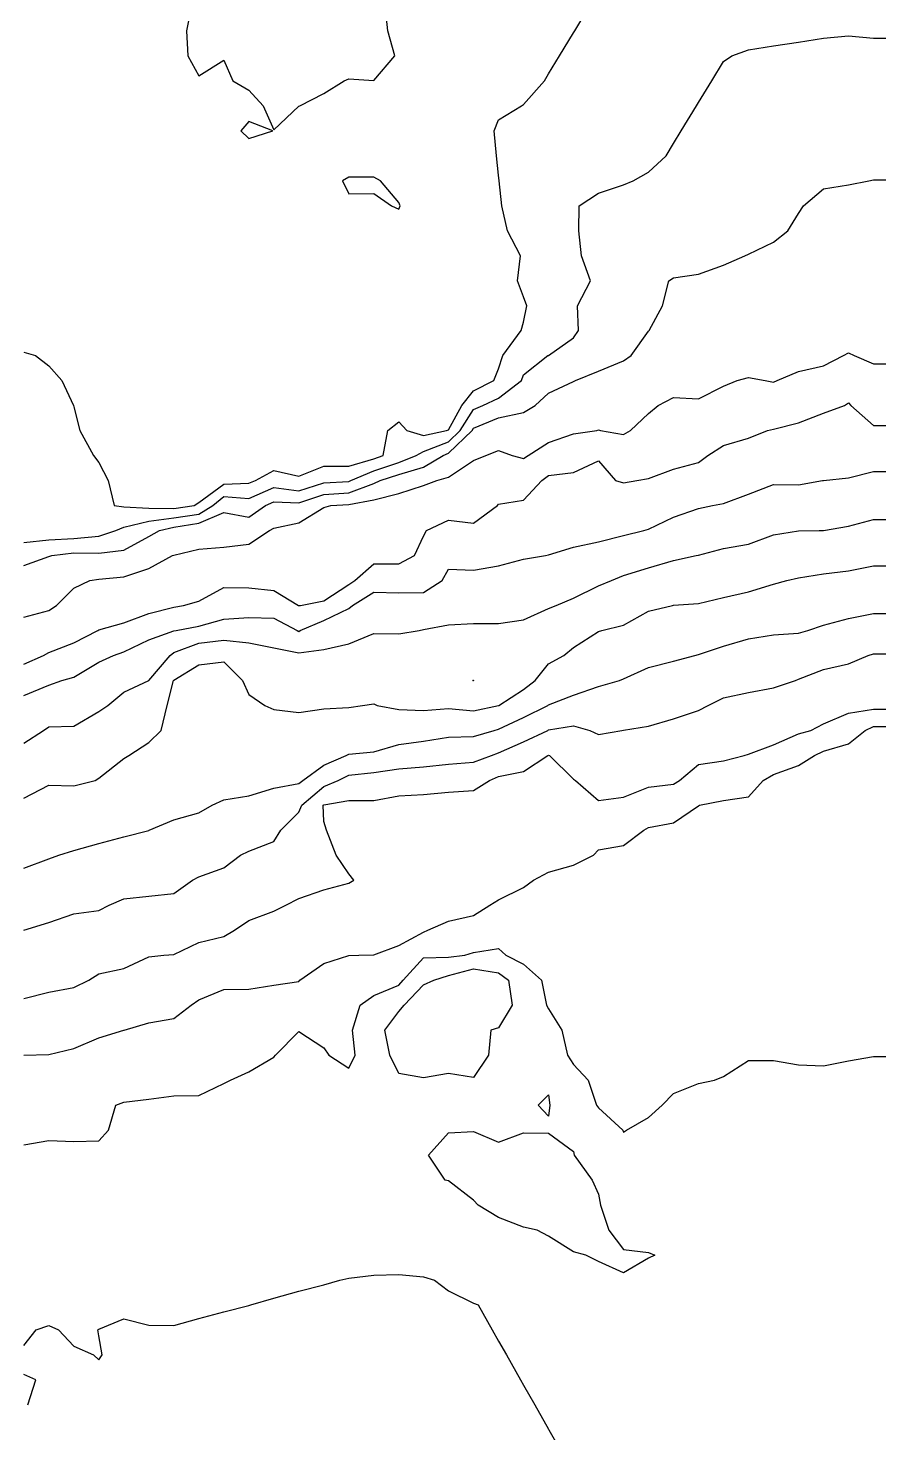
# Model space of a CAD drawing. Header units: metres. Extents: x 2681030 to 2681330, y 1246000 to 1246290.
# Drawn here: x 2681312.83 to 2681330, y 1246122.69 to 1246150.81 of the extents above; entities that cross this region are included whole.
import ezdxf

# ---------------------------------------------------------------- set-up
doc = ezdxf.new("R2010")
doc.units = ezdxf.units.M
doc.layers.add('BASIS_HOEHENLINIEN', color=8, linetype='Continuous')

msp = doc.modelspace()

# ---------------------------------------------------------------- linework, layer by layer
at = {"layer": 'BASIS_HOEHENLINIEN'}
for points in [[(2681312.75, 1246144.317, 429.5), (2681312.983, 1246144.25, 429.5), (2681313.25, 1246144.049, 429.5), (2681313.511, 1246143.75, 429.5), (2681313.742, 1246143.25, 429.5), (2681313.75, 1246143.227, 429.5), (2681313.873, 1246142.75, 429.5), (2681314.143, 1246142.25, 429.5), (2681314.25, 1246142.111, 429.5), (2681314.434, 1246141.75, 429.5), (2681314.559, 1246141.25, 429.5), (2681314.75, 1246141.221, 429.5), (2681315.25, 1246141.197, 429.5), (2681315.75, 1246141.19, 429.5), (2681316.156, 1246141.25, 429.5), (2681316.25, 1246141.314, 429.5), (2681316.75, 1246141.678, 429.5), (2681317.25, 1246141.695, 429.5), (2681317.384, 1246141.75, 429.5), (2681317.75, 1246141.951, 429.5), (2681318.25, 1246141.837, 429.5), (2681318.75, 1246142.041, 429.5), (2681319.25, 1246142.037, 429.5), (2681319.75, 1246142.187, 429.5), (2681319.939, 1246142.25, 429.5), (2681320.033, 1246142.75, 429.5), (2681320.25, 1246142.926, 429.5), (2681320.412, 1246142.75, 429.5), (2681320.75, 1246142.652, 429.5), (2681321.208, 1246142.75, 429.5), (2681321.25, 1246142.765, 429.5), (2681321.516, 1246143.25, 429.5), (2681321.75, 1246143.546, 429.5), (2681322.151, 1246143.75, 429.5), (2681322.25, 1246143.988, 429.5), (2681322.334, 1246144.25, 429.5), (2681322.703, 1246144.75, 429.5), (2681322.75, 1246144.921, 429.5), (2681322.816, 1246145.25, 429.5), (2681322.75, 1246145.428, 429.5), (2681322.63, 1246145.75, 429.5), (2681322.688, 1246146.25, 429.5), (2681322.428, 1246146.75, 429.5), (2681322.314, 1246147.25, 429.5), (2681322.262, 1246147.75, 429.5), (2681322.25, 1246147.865, 429.5), (2681322.21, 1246148.25, 429.5), (2681322.158, 1246148.75, 429.5), (2681322.25, 1246148.966, 429.5), (2681322.708, 1246149.25, 429.5), (2681322.75, 1246149.278, 429.5), (2681323.165, 1246149.75, 429.5), (2681323.25, 1246149.89, 429.5), (2681323.469, 1246150.25, 429.5), (2681323.75, 1246150.713, 429.5), (2681323.772, 1246150.75, 429.5), (2681324.076, 1246151.25, 429.5)], [(2681316.105, 1246151.25, 429), (2681316.007, 1246150.75, 429), (2681316.028, 1246150.25, 429), (2681316.25, 1246149.852, 429), (2681316.75, 1246150.162, 429), (2681316.934, 1246149.75, 429), (2681317.25, 1246149.566, 429), (2681317.538, 1246149.25, 429), (2681317.75, 1246148.767, 429), (2681318.25, 1246149.242, 429), (2681318.275, 1246149.25, 429), (2681318.75, 1246149.495, 429), (2681319.157, 1246149.75, 429), (2681319.25, 1246149.788, 429), (2681319.75, 1246149.754, 429), (2681320.176, 1246150.25, 429), (2681320.031, 1246150.75, 429), (2681319.977, 1246151.25, 429)], [(2681312.75, 1246140.509, 430), (2681313.25, 1246140.566, 430), (2681313.75, 1246140.589, 430), (2681314.25, 1246140.639, 430), (2681314.587, 1246140.75, 430), (2681314.75, 1246140.814, 430), (2681315.25, 1246140.938, 430), (2681315.75, 1246141.004, 430), (2681316.25, 1246141.08, 430), (2681316.528, 1246141.25, 430), (2681316.75, 1246141.432, 430), (2681317.25, 1246141.392, 430), (2681317.75, 1246141.608, 430), (2681318.25, 1246141.542, 430), (2681318.75, 1246141.706, 430), (2681319.25, 1246141.732, 430), (2681319.294, 1246141.75, 430), (2681319.75, 1246141.947, 430), (2681320.25, 1246142.114, 430), (2681320.599, 1246142.25, 430), (2681320.75, 1246142.329, 430), (2681321.25, 1246142.528, 430), (2681321.482, 1246142.75, 430), (2681321.75, 1246143.171, 430), (2681321.932, 1246143.25, 430), (2681322.25, 1246143.398, 430), (2681322.707, 1246143.75, 430), (2681322.75, 1246143.865, 430), (2681323.235, 1246144.25, 430), (2681323.25, 1246144.256, 430), (2681323.75, 1246144.605, 430), (2681323.851, 1246144.75, 430), (2681323.829, 1246145.25, 430), (2681324.086, 1246145.75, 430), (2681323.909, 1246146.25, 430), (2681323.857, 1246146.75, 430), (2681323.865, 1246147.25, 430), (2681324.25, 1246147.502, 430), (2681324.75, 1246147.665, 430), (2681324.944, 1246147.75, 430), (2681325.25, 1246147.92, 430), (2681325.603, 1246148.25, 430), (2681325.75, 1246148.493, 430), (2681325.906, 1246148.75, 430), (2681326.21, 1246149.25, 430), (2681326.25, 1246149.316, 430), (2681326.514, 1246149.75, 430), (2681326.75, 1246150.138, 430), (2681326.918, 1246150.25, 430), (2681327.25, 1246150.371, 430), (2681327.75, 1246150.448, 430), (2681328.25, 1246150.524, 430), (2681328.75, 1246150.601, 430), (2681329.25, 1246150.649, 430), (2681329.75, 1246150.603, 430), (2681330, 1246150.603, 430)], [(2681317.25, 1246148.595, 429), (2681317.729, 1246148.75, 429), (2681317.25, 1246148.935, 429), (2681317.093, 1246148.75, 429), (2681317.25, 1246148.595, 429)], [(2681312.75, 1246140.051, 430.5), (2681313.25, 1246140.233, 430.5), (2681313.311, 1246140.25, 430.5), (2681313.75, 1246140.304, 430.5), (2681314.25, 1246140.297, 430.5), (2681314.75, 1246140.354, 430.5), (2681315.25, 1246140.628, 430.5), (2681315.465, 1246140.75, 430.5), (2681315.75, 1246140.817, 430.5), (2681316.25, 1246140.897, 430.5), (2681316.75, 1246141.113, 430.5), (2681317.25, 1246141.019, 430.5), (2681317.583, 1246141.25, 430.5), (2681317.75, 1246141.325, 430.5), (2681318.25, 1246141.304, 430.5), (2681318.75, 1246141.474, 430.5), (2681319.25, 1246141.502, 430.5), (2681319.75, 1246141.691, 430.5), (2681319.879, 1246141.75, 430.5), (2681320.25, 1246141.874, 430.5), (2681320.75, 1246142.017, 430.5), (2681321.139, 1246142.25, 430.5), (2681321.25, 1246142.299, 430.5), (2681321.72, 1246142.75, 430.5), (2681321.75, 1246142.797, 430.5), (2681322.25, 1246143.002, 430.5), (2681322.75, 1246143.113, 430.5), (2681322.98, 1246143.25, 430.5), (2681323.25, 1246143.502, 430.5), (2681323.75, 1246143.733, 430.5), (2681323.791, 1246143.75, 430.5), (2681324.25, 1246143.938, 430.5), (2681324.75, 1246144.144, 430.5), (2681324.902, 1246144.25, 430.5), (2681325.25, 1246144.742, 430.5), (2681325.262, 1246144.75, 430.5), (2681325.529, 1246145.25, 430.5), (2681325.659, 1246145.75, 430.5), (2681325.75, 1246145.805, 430.5), (2681326.25, 1246145.881, 430.5), (2681326.75, 1246146.062, 430.5), (2681327.18, 1246146.25, 430.5), (2681327.25, 1246146.281, 430.5), (2681327.75, 1246146.519, 430.5), (2681328.04, 1246146.75, 430.5), (2681328.25, 1246147.095, 430.5), (2681328.35, 1246147.25, 430.5), (2681328.75, 1246147.588, 430.5), (2681329.25, 1246147.665, 430.5), (2681329.659, 1246147.75, 430.5), (2681329.75, 1246147.768, 430.5), (2681330, 1246147.768, 430.5)], [(2681320.25, 1246147.18, 429), (2681320.28, 1246147.25, 429), (2681320.25, 1246147.315, 429), (2681319.888, 1246147.75, 429), (2681319.75, 1246147.825, 429), (2681319.25, 1246147.821, 429), (2681319.124, 1246147.75, 429), (2681319.25, 1246147.489, 429), (2681319.75, 1246147.496, 429), (2681320.106, 1246147.25, 429), (2681320.25, 1246147.18, 429)], [(2681312.75, 1246139.013, 431), (2681313.25, 1246139.147, 431), (2681313.404, 1246139.25, 431), (2681313.75, 1246139.594, 431), (2681314.072, 1246139.75, 431), (2681314.25, 1246139.776, 431), (2681314.75, 1246139.824, 431), (2681315.25, 1246139.992, 431), (2681315.724, 1246140.25, 431), (2681315.75, 1246140.256, 431), (2681316.25, 1246140.376, 431), (2681316.75, 1246140.414, 431), (2681317.25, 1246140.474, 431), (2681317.662, 1246140.75, 431), (2681317.75, 1246140.8, 431), (2681318.25, 1246140.904, 431), (2681318.75, 1246141.213, 431), (2681318.891, 1246141.25, 431), (2681319.25, 1246141.271, 431), (2681319.75, 1246141.365, 431), (2681320.25, 1246141.488, 431), (2681320.75, 1246141.652, 431), (2681321.011, 1246141.75, 431), (2681321.25, 1246141.817, 431), (2681321.75, 1246142.152, 431), (2681321.993, 1246142.25, 431), (2681322.25, 1246142.35, 431), (2681322.523, 1246142.25, 431), (2681322.75, 1246142.192, 431), (2681322.84, 1246142.25, 431), (2681323.25, 1246142.514, 431), (2681323.75, 1246142.686, 431), (2681324.215, 1246142.75, 431), (2681324.25, 1246142.765, 431), (2681324.291, 1246142.75, 431), (2681324.75, 1246142.669, 431), (2681324.887, 1246142.75, 431), (2681325.25, 1246143.092, 431), (2681325.446, 1246143.25, 431), (2681325.75, 1246143.41, 431), (2681326.25, 1246143.387, 431), (2681326.75, 1246143.638, 431), (2681327.025, 1246143.75, 431), (2681327.25, 1246143.815, 431), (2681327.584, 1246143.75, 431), (2681327.75, 1246143.72, 431), (2681327.824, 1246143.75, 431), (2681328.25, 1246143.93, 431), (2681328.75, 1246144.044, 431), (2681329.151, 1246144.25, 431), (2681329.25, 1246144.309, 431), (2681329.362, 1246144.25, 431), (2681329.75, 1246144.089, 431), (2681330, 1246144.089, 431)], [(2681312.75, 1246138.072, 431.5), (2681313.145, 1246138.25, 431.5), (2681313.25, 1246138.307, 431.5), (2681313.75, 1246138.5, 431.5), (2681314.232, 1246138.75, 431.5), (2681314.25, 1246138.761, 431.5), (2681314.75, 1246138.903, 431.5), (2681315.25, 1246139.09, 431.5), (2681315.75, 1246139.215, 431.5), (2681315.943, 1246139.25, 431.5), (2681316.25, 1246139.335, 431.5), (2681316.75, 1246139.607, 431.5), (2681317.25, 1246139.605, 431.5), (2681317.75, 1246139.552, 431.5), (2681318.244, 1246139.25, 431.5), (2681318.25, 1246139.248, 431.5), (2681318.283, 1246139.25, 431.5), (2681318.75, 1246139.346, 431.5), (2681319.25, 1246139.67, 431.5), (2681319.376, 1246139.75, 431.5), (2681319.75, 1246140.08, 431.5), (2681320.25, 1246140.08, 431.5), (2681320.57, 1246140.25, 431.5), (2681320.75, 1246140.635, 431.5), (2681320.807, 1246140.75, 431.5), (2681321.25, 1246140.955, 431.5), (2681321.75, 1246140.898, 431.5), (2681322.227, 1246141.25, 431.5), (2681322.25, 1246141.276, 431.5), (2681322.75, 1246141.355, 431.5), (2681323.116, 1246141.75, 431.5), (2681323.25, 1246141.848, 431.5), (2681323.75, 1246141.912, 431.5), (2681324.25, 1246142.142, 431.5), (2681324.59, 1246141.75, 431.5), (2681324.75, 1246141.706, 431.5), (2681325.014, 1246141.75, 431.5), (2681325.25, 1246141.788, 431.5), (2681325.75, 1246141.975, 431.5), (2681326.25, 1246142.109, 431.5), (2681326.44, 1246142.25, 431.5), (2681326.75, 1246142.45, 431.5), (2681327.25, 1246142.599, 431.5), (2681327.634, 1246142.75, 431.5), (2681327.75, 1246142.781, 431.5), (2681328.25, 1246142.903, 431.5), (2681328.75, 1246143.099, 431.5), (2681329.174, 1246143.25, 431.5), (2681329.25, 1246143.307, 431.5), (2681329.295, 1246143.25, 431.5), (2681329.75, 1246142.855, 431.5), (2681330, 1246142.855, 431.5)], [(2681312.75, 1246137.448, 432), (2681313.25, 1246137.658, 432), (2681313.512, 1246137.75, 432), (2681313.75, 1246137.818, 432), (2681314.25, 1246138.112, 432), (2681314.542, 1246138.25, 432), (2681314.75, 1246138.32, 432), (2681315.25, 1246138.56, 432), (2681315.75, 1246138.742, 432), (2681315.797, 1246138.75, 432), (2681316.25, 1246138.836, 432), (2681316.75, 1246138.978, 432), (2681317.25, 1246139.009, 432), (2681317.75, 1246138.996, 432), (2681318.216, 1246138.75, 432), (2681318.25, 1246138.731, 432), (2681318.282, 1246138.75, 432), (2681318.75, 1246138.951, 432), (2681319.25, 1246139.191, 432), (2681319.326, 1246139.25, 432), (2681319.75, 1246139.519, 432), (2681320.25, 1246139.504, 432), (2681320.75, 1246139.511, 432), (2681321.122, 1246139.75, 432), (2681321.25, 1246139.974, 432), (2681321.75, 1246139.959, 432), (2681322.25, 1246140.041, 432), (2681322.75, 1246140.174, 432), (2681323.191, 1246140.25, 432), (2681323.25, 1246140.265, 432), (2681323.75, 1246140.415, 432), (2681324.25, 1246140.526, 432), (2681324.75, 1246140.651, 432), (2681325.155, 1246140.75, 432), (2681325.25, 1246140.779, 432), (2681325.75, 1246141.018, 432), (2681326.25, 1246141.189, 432), (2681326.527, 1246141.25, 432), (2681326.75, 1246141.293, 432), (2681327.25, 1246141.476, 432), (2681327.75, 1246141.672, 432), (2681328.25, 1246141.664, 432), (2681328.729, 1246141.75, 432), (2681328.75, 1246141.754, 432), (2681329.25, 1246141.806, 432), (2681329.75, 1246141.934, 432), (2681330, 1246141.934, 432)], [(2681312.75, 1246136.495, 432.5), (2681313.143, 1246136.75, 432.5), (2681313.25, 1246136.819, 432.5), (2681313.75, 1246136.832, 432.5), (2681314.25, 1246137.131, 432.5), (2681314.429, 1246137.25, 432.5), (2681314.75, 1246137.515, 432.5), (2681315.25, 1246137.75, 432.5), (2681315.25, 1246137.75, 432.5), (2681315.676, 1246138.25, 432.5), (2681315.75, 1246138.307, 432.5), (2681316.25, 1246138.493, 432.5), (2681316.75, 1246138.558, 432.5), (2681317.25, 1246138.499, 432.5), (2681317.75, 1246138.405, 432.5), (2681318.25, 1246138.3, 432.5), (2681318.75, 1246138.37, 432.5), (2681319.25, 1246138.485, 432.5), (2681319.75, 1246138.688, 432.5), (2681320.25, 1246138.681, 432.5), (2681320.658, 1246138.75, 432.5), (2681320.75, 1246138.771, 432.5), (2681321.25, 1246138.863, 432.5), (2681321.75, 1246138.886, 432.5), (2681322.25, 1246138.89, 432.5), (2681322.75, 1246138.965, 432.5), (2681323.25, 1246139.19, 432.5), (2681323.399, 1246139.25, 432.5), (2681323.75, 1246139.398, 432.5), (2681324.25, 1246139.642, 432.5), (2681324.507, 1246139.75, 432.5), (2681324.75, 1246139.85, 432.5), (2681325.25, 1246140.003, 432.5), (2681325.75, 1246140.147, 432.5), (2681326.203, 1246140.25, 432.5), (2681326.25, 1246140.26, 432.5), (2681326.75, 1246140.392, 432.5), (2681327.25, 1246140.477, 432.5), (2681327.75, 1246140.662, 432.5), (2681328.25, 1246140.743, 432.5), (2681328.667, 1246140.75, 432.5), (2681328.75, 1246140.752, 432.5), (2681329.25, 1246140.84, 432.5), (2681329.75, 1246140.971, 432.5), (2681330, 1246140.971, 432.5)], [(2681312.75, 1246135.396, 433), (2681313.25, 1246135.652, 433), (2681313.75, 1246135.64, 433), (2681314.174, 1246135.75, 433), (2681314.25, 1246135.797, 433), (2681314.75, 1246136.187, 433), (2681314.848, 1246136.25, 433), (2681315.25, 1246136.506, 433), (2681315.5, 1246136.75, 433), (2681315.619, 1246137.25, 433), (2681315.747, 1246137.75, 433), (2681315.75, 1246137.753, 433), (2681316.25, 1246138.06, 433), (2681316.75, 1246138.123, 433), (2681317.125, 1246137.75, 433), (2681317.25, 1246137.469, 433), (2681317.573, 1246137.25, 433), (2681317.75, 1246137.166, 433), (2681318.25, 1246137.106, 433), (2681318.75, 1246137.179, 433), (2681319.25, 1246137.21, 433), (2681319.523, 1246137.25, 433), (2681319.75, 1246137.282, 433), (2681319.821, 1246137.25, 433), (2681320.25, 1246137.165, 433), (2681320.75, 1246137.147, 433), (2681321.25, 1246137.187, 433), (2681321.75, 1246137.141, 433), (2681322.25, 1246137.248, 433), (2681322.254, 1246137.25, 433), (2681322.75, 1246137.569, 433), (2681322.98, 1246137.75, 433), (2681323.25, 1246138.083, 433), (2681323.555, 1246138.25, 433), (2681323.75, 1246138.406, 433), (2681324.25, 1246138.728, 433), (2681324.316, 1246138.75, 433), (2681324.75, 1246138.854, 433), (2681325.25, 1246139.134, 433), (2681325.731, 1246139.25, 433), (2681325.75, 1246139.253, 433), (2681326.25, 1246139.287, 433), (2681326.75, 1246139.407, 433), (2681327.25, 1246139.522, 433), (2681327.75, 1246139.673, 433), (2681328.018, 1246139.75, 433), (2681328.25, 1246139.8, 433), (2681328.75, 1246139.881, 433), (2681329.25, 1246139.94, 433), (2681329.75, 1246140.041, 433), (2681330, 1246140.041, 433)], [(2681312.75, 1246133.99, 433.5), (2681313.25, 1246134.179, 433.5), (2681313.452, 1246134.25, 433.5), (2681313.75, 1246134.343, 433.5), (2681314.25, 1246134.483, 433.5), (2681314.75, 1246134.62, 433.5), (2681315.25, 1246134.745, 433.5), (2681315.259, 1246134.75, 433.5), (2681315.75, 1246134.962, 433.5), (2681316.25, 1246135.098, 433.5), (2681316.521, 1246135.25, 433.5), (2681316.75, 1246135.357, 433.5), (2681317.25, 1246135.437, 433.5), (2681317.75, 1246135.592, 433.5), (2681318.25, 1246135.685, 433.5), (2681318.33, 1246135.75, 433.5), (2681318.75, 1246136.054, 433.5), (2681319.201, 1246136.25, 433.5), (2681319.25, 1246136.277, 433.5), (2681319.75, 1246136.323, 433.5), (2681320.25, 1246136.468, 433.5), (2681320.75, 1246136.531, 433.5), (2681321.25, 1246136.613, 433.5), (2681321.75, 1246136.629, 433.5), (2681322.163, 1246136.75, 433.5), (2681322.25, 1246136.774, 433.5), (2681322.75, 1246137.01, 433.5), (2681323.234, 1246137.25, 433.5), (2681323.25, 1246137.261, 433.5), (2681323.75, 1246137.456, 433.5), (2681324.25, 1246137.628, 433.5), (2681324.668, 1246137.75, 433.5), (2681324.75, 1246137.78, 433.5), (2681325.25, 1246138.006, 433.5), (2681325.75, 1246138.134, 433.5), (2681326.177, 1246138.25, 433.5), (2681326.25, 1246138.269, 433.5), (2681326.75, 1246138.435, 433.5), (2681327.25, 1246138.583, 433.5), (2681327.75, 1246138.663, 433.5), (2681328.25, 1246138.695, 433.5), (2681328.437, 1246138.75, 433.5), (2681328.75, 1246138.859, 433.5), (2681329.25, 1246138.988, 433.5), (2681329.75, 1246139.092, 433.5), (2681330, 1246139.092, 433.5)], [(2681312.752, 1246132.75, 434), (2681313.25, 1246132.908, 434), (2681313.75, 1246133.081, 434), (2681314.25, 1246133.148, 434), (2681314.46, 1246133.25, 434), (2681314.75, 1246133.381, 434), (2681315.25, 1246133.429, 434), (2681315.75, 1246133.483, 434), (2681316.127, 1246133.75, 434), (2681316.25, 1246133.817, 434), (2681316.75, 1246133.997, 434), (2681317.087, 1246134.25, 434), (2681317.25, 1246134.336, 434), (2681317.75, 1246134.523, 434), (2681317.89, 1246134.75, 434), (2681318.25, 1246135.112, 434), (2681318.315, 1246135.25, 434), (2681318.75, 1246135.627, 434), (2681319.039, 1246135.75, 434), (2681319.25, 1246135.852, 434), (2681319.75, 1246135.91, 434), (2681320.25, 1246135.978, 434), (2681320.75, 1246136.023, 434), (2681321.25, 1246136.076, 434), (2681321.75, 1246136.117, 434), (2681322.107, 1246136.25, 434), (2681322.25, 1246136.3, 434), (2681322.75, 1246136.518, 434), (2681323.232, 1246136.75, 434), (2681323.25, 1246136.759, 434), (2681323.75, 1246136.839, 434), (2681324.073, 1246136.75, 434), (2681324.25, 1246136.665, 434), (2681324.713, 1246136.75, 434), (2681324.75, 1246136.756, 434), (2681325.25, 1246136.833, 434), (2681325.75, 1246136.982, 434), (2681326.25, 1246137.148, 434), (2681326.443, 1246137.25, 434), (2681326.75, 1246137.399, 434), (2681327.25, 1246137.511, 434), (2681327.75, 1246137.604, 434), (2681328.189, 1246137.75, 434), (2681328.25, 1246137.773, 434), (2681328.75, 1246137.971, 434), (2681329.25, 1246138.08, 434), (2681329.644, 1246138.25, 434), (2681329.75, 1246138.279, 434), (2681330, 1246138.279, 434)], [(2681321.757, 1246137.75, 433), (2681321.75, 1246137.741, 433), (2681321.734, 1246137.75, 433), (2681321.75, 1246137.757, 433), (2681321.757, 1246137.75, 433)], [(2681312.75, 1246131.383, 434.5), (2681313.25, 1246131.509, 434.5), (2681313.75, 1246131.607, 434.5), (2681314.053, 1246131.75, 434.5), (2681314.25, 1246131.875, 434.5), (2681314.75, 1246131.987, 434.5), (2681315.25, 1246132.221, 434.5), (2681315.551, 1246132.25, 434.5), (2681315.75, 1246132.266, 434.5), (2681316.25, 1246132.506, 434.5), (2681316.75, 1246132.624, 434.5), (2681316.967, 1246132.75, 434.5), (2681317.25, 1246132.948, 434.5), (2681317.75, 1246133.131, 434.5), (2681317.993, 1246133.25, 434.5), (2681318.25, 1246133.387, 434.5), (2681318.75, 1246133.559, 434.5), (2681319.25, 1246133.694, 434.5), (2681319.351, 1246133.75, 434.5), (2681319.25, 1246133.879, 434.5), (2681318.996, 1246134.25, 434.5), (2681318.806, 1246134.75, 434.5), (2681318.75, 1246134.925, 434.5), (2681318.738, 1246135.25, 434.5), (2681318.75, 1246135.26, 434.5), (2681319.25, 1246135.347, 434.5), (2681319.75, 1246135.347, 434.5), (2681320.25, 1246135.439, 434.5), (2681320.75, 1246135.468, 434.5), (2681321.25, 1246135.512, 434.5), (2681321.75, 1246135.55, 434.5), (2681322.07, 1246135.75, 434.5), (2681322.25, 1246135.825, 434.5), (2681322.75, 1246135.928, 434.5), (2681323.234, 1246136.25, 434.5), (2681323.25, 1246136.257, 434.5), (2681323.268, 1246136.25, 434.5), (2681323.75, 1246135.776, 434.5), (2681323.787, 1246135.75, 434.5), (2681324.25, 1246135.349, 434.5), (2681324.75, 1246135.411, 434.5), (2681325.25, 1246135.612, 434.5), (2681325.75, 1246135.671, 434.5), (2681325.87, 1246135.75, 434.5), (2681326.25, 1246136.07, 434.5), (2681326.75, 1246136.141, 434.5), (2681327.161, 1246136.25, 434.5), (2681327.25, 1246136.277, 434.5), (2681327.75, 1246136.458, 434.5), (2681328.25, 1246136.679, 434.5), (2681328.498, 1246136.75, 434.5), (2681328.75, 1246136.883, 434.5), (2681329.25, 1246137.092, 434.5), (2681329.75, 1246137.175, 434.5), (2681330, 1246137.175, 434.5)], [(2681312.75, 1246130.253, 435), (2681313.25, 1246130.26, 435), (2681313.75, 1246130.385, 435), (2681314.25, 1246130.599, 435), (2681314.75, 1246130.748, 435), (2681314.754, 1246130.75, 435), (2681315.25, 1246130.898, 435), (2681315.75, 1246130.981, 435), (2681316.098, 1246131.25, 435), (2681316.25, 1246131.359, 435), (2681316.75, 1246131.561, 435), (2681317.25, 1246131.574, 435), (2681317.75, 1246131.654, 435), (2681318.25, 1246131.721, 435), (2681318.272, 1246131.75, 435), (2681318.75, 1246132.086, 435), (2681319.25, 1246132.247, 435), (2681319.452, 1246132.25, 435), (2681319.75, 1246132.259, 435), (2681320.25, 1246132.443, 435), (2681320.75, 1246132.712, 435), (2681320.834, 1246132.75, 435), (2681321.25, 1246132.935, 435), (2681321.75, 1246133.047, 435), (2681322.072, 1246133.25, 435), (2681322.25, 1246133.356, 435), (2681322.75, 1246133.605, 435), (2681322.951, 1246133.75, 435), (2681323.25, 1246133.915, 435), (2681323.75, 1246134.052, 435), (2681324.148, 1246134.25, 435), (2681324.25, 1246134.359, 435), (2681324.75, 1246134.449, 435), (2681325.153, 1246134.75, 435), (2681325.25, 1246134.806, 435), (2681325.75, 1246134.898, 435), (2681326.25, 1246135.242, 435), (2681326.272, 1246135.25, 435), (2681326.75, 1246135.347, 435), (2681327.25, 1246135.419, 435), (2681327.544, 1246135.75, 435), (2681327.75, 1246135.865, 435), (2681328.25, 1246136.048, 435), (2681328.57, 1246136.25, 435), (2681328.75, 1246136.332, 435), (2681329.25, 1246136.479, 435), (2681329.585, 1246136.75, 435), (2681329.75, 1246136.831, 435), (2681330, 1246136.831, 435)], [(2681312.75, 1246128.455, 435.5), (2681313.25, 1246128.541, 435.5), (2681313.75, 1246128.523, 435.5), (2681314.25, 1246128.534, 435.5), (2681314.441, 1246128.75, 435.5), (2681314.589, 1246129.25, 435.5), (2681314.75, 1246129.312, 435.5), (2681315.25, 1246129.37, 435.5), (2681315.75, 1246129.438, 435.5), (2681316.25, 1246129.445, 435.5), (2681316.75, 1246129.682, 435.5), (2681316.886, 1246129.75, 435.5), (2681317.25, 1246129.919, 435.5), (2681317.75, 1246130.213, 435.5), (2681317.786, 1246130.25, 435.5), (2681318.25, 1246130.724, 435.5), (2681318.75, 1246130.397, 435.5), (2681318.853, 1246130.25, 435.5), (2681319.25, 1246129.993, 435.5), (2681319.379, 1246130.25, 435.5), (2681319.324, 1246130.75, 435.5), (2681319.48, 1246131.25, 435.5), (2681319.75, 1246131.447, 435.5), (2681320.25, 1246131.654, 435.5), (2681320.342, 1246131.75, 435.5), (2681320.75, 1246132.196, 435.5), (2681321.25, 1246132.208, 435.5), (2681321.575, 1246132.25, 435.5), (2681321.75, 1246132.306, 435.5), (2681322.25, 1246132.387, 435.5), (2681322.392, 1246132.25, 435.5), (2681322.75, 1246132.071, 435.5), (2681323.107, 1246131.75, 435.5), (2681323.208, 1246131.25, 435.5), (2681323.25, 1246131.174, 435.5), (2681323.516, 1246130.75, 435.5), (2681323.631, 1246130.25, 435.5), (2681323.75, 1246130.066, 435.5), (2681324.042, 1246129.75, 435.5), (2681324.207, 1246129.25, 435.5), (2681324.25, 1246129.195, 435.5), (2681324.733, 1246128.75, 435.5), (2681324.75, 1246128.71, 435.5), (2681324.812, 1246128.75, 435.5), (2681325.25, 1246129.003, 435.5), (2681325.523, 1246129.25, 435.5), (2681325.75, 1246129.486, 435.5), (2681326.25, 1246129.68, 435.5), (2681326.568, 1246129.75, 435.5), (2681326.75, 1246129.822, 435.5), (2681327.25, 1246130.145, 435.5), (2681327.75, 1246130.144, 435.5), (2681328.25, 1246130.055, 435.5), (2681328.75, 1246130.039, 435.5), (2681329.25, 1246130.139, 435.5), (2681329.75, 1246130.224, 435.5), (2681330, 1246130.224, 435.5)], [(2681322.047, 1246130.25, 436), (2681321.75, 1246129.8, 436), (2681321.25, 1246129.884, 436), (2681320.75, 1246129.794, 436), (2681320.25, 1246129.881, 436), (2681320.073, 1246130.25, 436), (2681319.973, 1246130.75, 436), (2681320.25, 1246131.122, 436), (2681320.357, 1246131.25, 436), (2681320.75, 1246131.659, 436), (2681320.953, 1246131.75, 436), (2681321.25, 1246131.846, 436), (2681321.75, 1246131.981, 436), (2681322.25, 1246131.897, 436), (2681322.446, 1246131.75, 436), (2681322.524, 1246131.25, 436), (2681322.25, 1246130.794, 436), (2681322.094, 1246130.75, 436), (2681322.047, 1246130.25, 436)], [(2681323.276, 1246129.25, 436), (2681323.25, 1246129.029, 436), (2681323.044, 1246129.25, 436), (2681323.25, 1246129.454, 436), (2681323.276, 1246129.25, 436)], [(2681325.374, 1246126.25, 436), (2681325.25, 1246126.186, 436), (2681324.75, 1246125.892, 436), (2681324.25, 1246126.12, 436), (2681323.996, 1246126.25, 436), (2681323.75, 1246126.313, 436), (2681323.25, 1246126.627, 436), (2681323.021, 1246126.75, 436), (2681322.75, 1246126.807, 436), (2681322.25, 1246126.999, 436), (2681321.839, 1246127.25, 436), (2681321.75, 1246127.35, 436), (2681321.25, 1246127.738, 436), (2681321.183, 1246127.75, 436), (2681320.85, 1246128.25, 436), (2681321.25, 1246128.698, 436), (2681321.75, 1246128.72, 436), (2681322.25, 1246128.51, 436), (2681322.75, 1246128.696, 436), (2681323.25, 1246128.687, 436), (2681323.75, 1246128.319, 436), (2681323.759, 1246128.25, 436), (2681324.12, 1246127.75, 436), (2681324.25, 1246127.471, 436), (2681324.288, 1246127.25, 436), (2681324.457, 1246126.75, 436), (2681324.75, 1246126.364, 436), (2681325.25, 1246126.3, 436), (2681325.374, 1246126.25, 436)], [(2681312.75, 1246124.441, 436), (2681312.996, 1246124.75, 436), (2681313.25, 1246124.842, 436), (2681313.444, 1246124.75, 436), (2681313.75, 1246124.429, 436), (2681314.141, 1246124.25, 436), (2681314.25, 1246124.15, 436), (2681314.316, 1246124.25, 436), (2681314.25, 1246124.636, 436), (2681314.228, 1246124.75, 436), (2681314.25, 1246124.768, 436), (2681314.75, 1246124.972, 436), (2681315.25, 1246124.845, 436), (2681315.75, 1246124.842, 436), (2681316.25, 1246124.98, 436), (2681316.75, 1246125.111, 436), (2681317.25, 1246125.238, 436), (2681317.292, 1246125.25, 436), (2681317.75, 1246125.384, 436), (2681318.25, 1246125.528, 436), (2681318.75, 1246125.655, 436), (2681319.073, 1246125.75, 436), (2681319.25, 1246125.79, 436), (2681319.75, 1246125.845, 436), (2681320.25, 1246125.858, 436), (2681320.75, 1246125.814, 436), (2681320.967, 1246125.75, 436), (2681321.25, 1246125.535, 436), (2681321.75, 1246125.284, 436), (2681321.841, 1246125.25, 436), (2681322.124, 1246124.75, 436), (2681322.25, 1246124.528, 436), (2681322.408, 1246124.25, 436), (2681322.691, 1246123.75, 436), (2681322.75, 1246123.646, 436), (2681322.974, 1246123.25, 436), (2681323.25, 1246122.764, 436), (2681323.258, 1246122.75, 436), (2681323.541, 1246122.25, 436)], [(2681312.827, 1246123.25, 436), (2681312.99, 1246123.75, 436), (2681312.75, 1246123.862, 436)]]:
    msp.add_polyline3d(points, dxfattribs=at)

doc.saveas('drawing.dxf')
